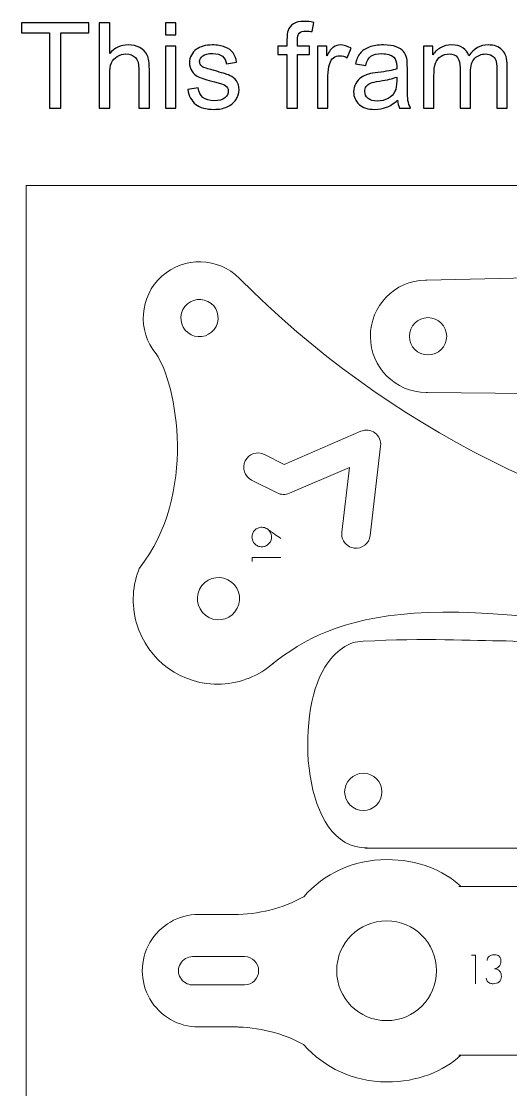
# Model space of a CAD drawing. Header units: centimetres. Extents: x -24 to 24.1, y -20.7 to 0.5.
# Drawn here: x -24 to -20.52, y -7.14 to 0.45 of the extents above; entities that cross this region are included whole.
import ezdxf

# ---------------------------------------------------------------- set-up
doc = ezdxf.new("R2010")
doc.units = ezdxf.units.CM
doc.header["$MEASUREMENT"] = 0
doc.layers.add('Layer 1', color=7, linetype='Continuous')

msp = doc.modelspace()

# ---------------------------------------------------------------- linework, layer by layer
at = {"layer": 'Layer 1', "color": 250, "lineweight": 9}
msp.add_lwpolyline([(-23.96322, -20.71493), (6.03678, -20.71493), (6.03678, -0.71493), (-23.96322, -0.71493), (-23.96322, -20.71493)], close=True, dxfattribs=at)
at = {"layer": 'Layer 1', "color": 250}
for points, knots in [([(-23.79768, -0.16444), (-23.79768, -0.16444), (-23.79768, 0.37066), (-23.79768, 0.37066), (-23.79768, 0.37066), (-23.79768, 0.37066), (-23.9975, 0.37066), (-23.9975, 0.37066), (-23.9975, 0.37066), (-23.9975, 0.37066), (-23.9975, 0.44178), (-23.9975, 0.44178), (-23.9975, 0.44178), (-23.9975, 0.44178), (-23.51743, 0.44178), (-23.51743, 0.44178), (-23.51743, 0.44178), (-23.51743, 0.44178), (-23.51743, 0.37066), (-23.51743, 0.37066), (-23.51743, 0.37066), (-23.51743, 0.37066), (-23.71725, 0.37066), (-23.71725, 0.37066), (-23.71725, 0.37066), (-23.71725, 0.37066), (-23.71725, -0.16444), (-23.71725, -0.16444), (-23.71725, -0.16444), (-23.71725, -0.16444), (-23.79768, -0.16444), (-23.79768, -0.16444)], [0, 0, 0, 0, 0.11111111, 0.11111111, 0.11111111, 0.11111111, 0.22222222, 0.22222222, 0.22222222, 0.22222222, 0.33333333, 0.33333333, 0.33333333, 0.33333333, 0.44444444, 0.44444444, 0.44444444, 0.44444444, 0.55555556, 0.55555556, 0.55555556, 0.55555556, 0.66666667, 0.66666667, 0.66666667, 0.66666667, 0.77777778, 0.77777778, 0.77777778, 0.77777778, 1, 1, 1, 1]), ([(-23.44392, -0.16444), (-23.44392, -0.16444), (-23.44392, 0.44178), (-23.44392, 0.44178), (-23.44392, 0.44178), (-23.44392, 0.44178), (-23.36941, 0.44178), (-23.36941, 0.44178), (-23.36941, 0.44178), (-23.36941, 0.44178), (-23.36941, 0.22362), (-23.36941, 0.22362), (-23.36941, 0.22362), (-23.33484, 0.26412), (-23.29124, 0.2843), (-23.23846, 0.2843), (-23.23846, 0.2843), (-23.20615, 0.2843), (-23.17807, 0.27795), (-23.15408, 0.2651), (-23.15408, 0.2651), (-23.13023, 0.25226), (-23.11315, 0.23462), (-23.10285, 0.21205), (-23.10285, 0.21205), (-23.09255, 0.18947), (-23.08747, 0.15659), (-23.08747, 0.11369), (-23.08747, 0.11369), (-23.08747, 0.11369), (-23.08747, -0.16444), (-23.08747, -0.16444), (-23.08747, -0.16444), (-23.08747, -0.16444), (-23.16198, -0.16444), (-23.16198, -0.16444), (-23.16198, -0.16444), (-23.16198, -0.16444), (-23.16198, 0.11341), (-23.16198, 0.11341), (-23.16198, 0.11341), (-23.16198, 0.15052), (-23.17002, 0.17761), (-23.18597, 0.19455), (-23.18597, 0.19455), (-23.20205, 0.21148), (-23.22463, 0.21995), (-23.25398, 0.21995), (-23.25398, 0.21995), (-23.27586, 0.21995), (-23.29646, 0.2143), (-23.31579, 0.20287), (-23.31579, 0.20287), (-23.33512, 0.19144), (-23.34881, 0.17592), (-23.35714, 0.15631), (-23.35714, 0.15631), (-23.36532, 0.13683), (-23.36941, 0.10988), (-23.36941, 0.07545), (-23.36941, 0.07545), (-23.36941, 0.07545), (-23.36941, -0.16444), (-23.36941, -0.16444), (-23.36941, -0.16444), (-23.36941, -0.16444), (-23.44392, -0.16444), (-23.44392, -0.16444)], [0, 0, 0, 0, 0.05555556, 0.05555556, 0.05555556, 0.05555556, 0.11111111, 0.11111111, 0.11111111, 0.11111111, 0.16666667, 0.16666667, 0.16666667, 0.16666667, 0.22222222, 0.22222222, 0.22222222, 0.22222222, 0.27777778, 0.27777778, 0.27777778, 0.27777778, 0.33333333, 0.33333333, 0.33333333, 0.33333333, 0.38888889, 0.38888889, 0.38888889, 0.38888889, 0.44444444, 0.44444444, 0.44444444, 0.44444444, 0.5, 0.5, 0.5, 0.5, 0.55555556, 0.55555556, 0.55555556, 0.55555556, 0.61111111, 0.61111111, 0.61111111, 0.61111111, 0.66666667, 0.66666667, 0.66666667, 0.66666667, 0.72222222, 0.72222222, 0.72222222, 0.72222222, 0.77777778, 0.77777778, 0.77777778, 0.77777778, 0.83333333, 0.83333333, 0.83333333, 0.83333333, 0.88888889, 0.88888889, 0.88888889, 0.88888889, 1, 1, 1, 1]), ([(-22.97303, 0.35711), (-22.97303, 0.35711), (-22.97303, 0.44178), (-22.97303, 0.44178), (-22.97303, 0.44178), (-22.97303, 0.44178), (-22.89852, 0.44178), (-22.89852, 0.44178), (-22.89852, 0.44178), (-22.89852, 0.44178), (-22.89852, 0.35711), (-22.89852, 0.35711), (-22.89852, 0.35711), (-22.89852, 0.35711), (-22.97303, 0.35711), (-22.97303, 0.35711)], [0, 0, 0, 0, 0.2, 0.2, 0.2, 0.2, 0.4, 0.4, 0.4, 0.4, 0.6, 0.6, 0.6, 0.6, 1, 1, 1, 1]), ([(-22.10858, -0.16444), (-22.10858, -0.16444), (-22.10858, 0.21741), (-22.10858, 0.21741), (-22.10858, 0.21741), (-22.10858, 0.21741), (-22.17462, 0.21741), (-22.17462, 0.21741), (-22.17462, 0.21741), (-22.17462, 0.21741), (-22.17462, 0.27498), (-22.17462, 0.27498), (-22.17462, 0.27498), (-22.17462, 0.27498), (-22.10858, 0.27498), (-22.10858, 0.27498), (-22.10858, 0.27498), (-22.10858, 0.27498), (-22.10858, 0.32155), (-22.10858, 0.32155), (-22.10858, 0.32155), (-22.10858, 0.35104), (-22.10604, 0.37291), (-22.10082, 0.38717), (-22.10082, 0.38717), (-22.09362, 0.40636), (-22.0812, 0.42202), (-22.06314, 0.43401), (-22.06314, 0.43401), (-22.04522, 0.44601), (-22.01996, 0.45194), (-21.98751, 0.45194), (-21.98751, 0.45194), (-21.96648, 0.45194), (-21.94334, 0.4494), (-21.91794, 0.44446), (-21.91794, 0.44446), (-21.91794, 0.44446), (-21.92909, 0.37926), (-21.92909, 0.37926), (-21.92909, 0.37926), (-21.94461, 0.38194), (-21.95914, 0.38336), (-21.97297, 0.38336), (-21.97297, 0.38336), (-21.99555, 0.38336), (-22.01149, 0.37856), (-22.02095, 0.36896), (-22.02095, 0.36896), (-22.03026, 0.35937), (-22.03492, 0.34145), (-22.03492, 0.3152), (-22.03492, 0.3152), (-22.03492, 0.3152), (-22.03492, 0.27498), (-22.03492, 0.27498), (-22.03492, 0.27498), (-22.03492, 0.27498), (-21.94941, 0.27498), (-21.94941, 0.27498), (-21.94941, 0.27498), (-21.94941, 0.27498), (-21.94941, 0.21741), (-21.94941, 0.21741), (-21.94941, 0.21741), (-21.94941, 0.21741), (-22.03407, 0.21741), (-22.03407, 0.21741), (-22.03407, 0.21741), (-22.03407, 0.21741), (-22.03407, -0.16444), (-22.03407, -0.16444), (-22.03407, -0.16444), (-22.03407, -0.16444), (-22.10858, -0.16444), (-22.10858, -0.16444)], [0, 0, 0, 0, 0.05, 0.05, 0.05, 0.05, 0.1, 0.1, 0.1, 0.1, 0.15, 0.15, 0.15, 0.15, 0.2, 0.2, 0.2, 0.2, 0.25, 0.25, 0.25, 0.25, 0.3, 0.3, 0.3, 0.3, 0.35, 0.35, 0.35, 0.35, 0.4, 0.4, 0.4, 0.4, 0.45, 0.45, 0.45, 0.45, 0.5, 0.5, 0.5, 0.5, 0.55, 0.55, 0.55, 0.55, 0.6, 0.6, 0.6, 0.6, 0.65, 0.65, 0.65, 0.65, 0.7, 0.7, 0.7, 0.7, 0.75, 0.75, 0.75, 0.75, 0.8, 0.8, 0.8, 0.8, 0.85, 0.85, 0.85, 0.85, 0.9, 0.9, 0.9, 0.9, 1, 1, 1, 1]), ([(-22.97303, -0.16444), (-22.97303, -0.16444), (-22.97303, 0.27498), (-22.97303, 0.27498), (-22.97303, 0.27498), (-22.97303, 0.27498), (-22.89852, 0.27498), (-22.89852, 0.27498), (-22.89852, 0.27498), (-22.89852, 0.27498), (-22.89852, -0.16444), (-22.89852, -0.16444), (-22.89852, -0.16444), (-22.89852, -0.16444), (-22.97303, -0.16444), (-22.97303, -0.16444)], [0, 0, 0, 0, 0.2, 0.2, 0.2, 0.2, 0.4, 0.4, 0.4, 0.4, 0.6, 0.6, 0.6, 0.6, 1, 1, 1, 1]), ([(-22.81456, -0.03321), (-22.81456, -0.03321), (-22.7409, -0.02135), (-22.7409, -0.02135), (-22.7409, -0.02135), (-22.73681, -0.05085), (-22.72524, -0.07342), (-22.70633, -0.08923), (-22.70633, -0.08923), (-22.68742, -0.10489), (-22.66089, -0.11279), (-22.62703, -0.11279), (-22.62703, -0.11279), (-22.59274, -0.11279), (-22.56734, -0.10588), (-22.55068, -0.09191), (-22.55068, -0.09191), (-22.53417, -0.07808), (-22.52585, -0.06171), (-22.52585, -0.04294), (-22.52585, -0.04294), (-22.52585, -0.02615), (-22.53333, -0.01289), (-22.54814, -0.00329), (-22.54814, -0.00329), (-22.55859, 0.00334), (-22.58399, 0.01167), (-22.62434, 0.02197), (-22.62434, 0.02197), (-22.67881, 0.03566), (-22.71649, 0.04751), (-22.73766, 0.05753), (-22.73766, 0.05753), (-22.75868, 0.06769), (-22.77463, 0.08152), (-22.78549, 0.0993), (-22.78549, 0.0993), (-22.79636, 0.11694), (-22.80186, 0.13655), (-22.80186, 0.158), (-22.80186, 0.158), (-22.80186, 0.17761), (-22.79735, 0.19568), (-22.78846, 0.21233), (-22.78846, 0.21233), (-22.77943, 0.22898), (-22.76729, 0.24281), (-22.75191, 0.25381), (-22.75191, 0.25381), (-22.74034, 0.26228), (-22.72453, 0.26948), (-22.70464, 0.27541), (-22.70464, 0.27541), (-22.6846, 0.28133), (-22.66329, 0.2843), (-22.64043, 0.2843), (-22.64043, 0.2843), (-22.606, 0.2843), (-22.5758, 0.27936), (-22.54984, 0.26934), (-22.54984, 0.26934), (-22.52373, 0.25946), (-22.50454, 0.24591), (-22.49212, 0.22898), (-22.49212, 0.22898), (-22.47985, 0.2119), (-22.47124, 0.18919), (-22.46658, 0.16068), (-22.46658, 0.16068), (-22.46658, 0.16068), (-22.5394, 0.15052), (-22.5394, 0.15052), (-22.5394, 0.15052), (-22.54264, 0.17338), (-22.55224, 0.1913), (-22.56804, 0.20414), (-22.56804, 0.20414), (-22.58385, 0.21698), (-22.60614, 0.22333), (-22.63507, 0.22333), (-22.63507, 0.22333), (-22.66908, 0.22333), (-22.69349, 0.21769), (-22.70802, 0.2064), (-22.70802, 0.2064), (-22.72256, 0.19511), (-22.7299, 0.18185), (-22.7299, 0.16675), (-22.7299, 0.16675), (-22.7299, 0.15715), (-22.72693, 0.1484), (-22.72087, 0.14064), (-22.72087, 0.14064), (-22.7148, 0.13274), (-22.70534, 0.12611), (-22.69236, 0.12089), (-22.69236, 0.12089), (-22.68488, 0.11807), (-22.66315, 0.11172), (-22.62674, 0.10184), (-22.62674, 0.10184), (-22.57425, 0.08787), (-22.53756, 0.0763), (-22.51668, 0.06741), (-22.51668, 0.06741), (-22.49579, 0.05852), (-22.47942, 0.04539), (-22.46757, 0.02846), (-22.46757, 0.02846), (-22.45558, 0.01139), (-22.44965, -0.00978), (-22.44965, -0.03518), (-22.44965, -0.03518), (-22.44965, -0.05988), (-22.45685, -0.08316), (-22.47138, -0.10503), (-22.47138, -0.10503), (-22.48591, -0.1269), (-22.5068, -0.14384), (-22.53403, -0.15583), (-22.53403, -0.15583), (-22.56141, -0.16783), (-22.59231, -0.17375), (-22.62674, -0.17375), (-22.62674, -0.17375), (-22.68375, -0.17375), (-22.72736, -0.1619), (-22.75727, -0.13833), (-22.75727, -0.13833), (-22.78719, -0.11463), (-22.80624, -0.07963), (-22.81456, -0.03321)], [0, 0, 0, 0, 0.02941176, 0.02941176, 0.02941176, 0.02941176, 0.05882353, 0.05882353, 0.05882353, 0.05882353, 0.08823529, 0.08823529, 0.08823529, 0.08823529, 0.11764706, 0.11764706, 0.11764706, 0.11764706, 0.14705882, 0.14705882, 0.14705882, 0.14705882, 0.17647059, 0.17647059, 0.17647059, 0.17647059, 0.20588235, 0.20588235, 0.20588235, 0.20588235, 0.23529412, 0.23529412, 0.23529412, 0.23529412, 0.26470588, 0.26470588, 0.26470588, 0.26470588, 0.29411765, 0.29411765, 0.29411765, 0.29411765, 0.32352941, 0.32352941, 0.32352941, 0.32352941, 0.35294118, 0.35294118, 0.35294118, 0.35294118, 0.38235294, 0.38235294, 0.38235294, 0.38235294, 0.41176471, 0.41176471, 0.41176471, 0.41176471, 0.44117647, 0.44117647, 0.44117647, 0.44117647, 0.47058824, 0.47058824, 0.47058824, 0.47058824, 0.5, 0.5, 0.5, 0.5, 0.52941176, 0.52941176, 0.52941176, 0.52941176, 0.55882353, 0.55882353, 0.55882353, 0.55882353, 0.58823529, 0.58823529, 0.58823529, 0.58823529, 0.61764706, 0.61764706, 0.61764706, 0.61764706, 0.64705882, 0.64705882, 0.64705882, 0.64705882, 0.67647059, 0.67647059, 0.67647059, 0.67647059, 0.70588235, 0.70588235, 0.70588235, 0.70588235, 0.73529412, 0.73529412, 0.73529412, 0.73529412, 0.76470588, 0.76470588, 0.76470588, 0.76470588, 0.79411765, 0.79411765, 0.79411765, 0.79411765, 0.82352941, 0.82352941, 0.82352941, 0.82352941, 0.85294118, 0.85294118, 0.85294118, 0.85294118, 0.88235294, 0.88235294, 0.88235294, 0.88235294, 0.91176471, 0.91176471, 0.91176471, 0.91176471, 0.94117647, 0.94117647, 0.94117647, 0.94117647, 1, 1, 1, 1]), ([(-21.89198, -0.16444), (-21.89198, -0.16444), (-21.89198, 0.27498), (-21.89198, 0.27498), (-21.89198, 0.27498), (-21.89198, 0.27498), (-21.82509, 0.27498), (-21.82509, 0.27498), (-21.82509, 0.27498), (-21.82509, 0.27498), (-21.82509, 0.20767), (-21.82509, 0.20767), (-21.82509, 0.20767), (-21.80802, 0.23886), (-21.79221, 0.25946), (-21.77768, 0.26934), (-21.77768, 0.26934), (-21.76314, 0.27936), (-21.7472, 0.2843), (-21.72984, 0.2843), (-21.72984, 0.2843), (-21.70472, 0.2843), (-21.67918, 0.27639), (-21.65322, 0.26073), (-21.65322, 0.26073), (-21.65322, 0.26073), (-21.67974, 0.19201), (-21.67974, 0.19201), (-21.67974, 0.19201), (-21.69781, 0.20217), (-21.71587, 0.20725), (-21.73393, 0.20725), (-21.73393, 0.20725), (-21.75016, 0.20725), (-21.76469, 0.20231), (-21.77753, 0.19257), (-21.77753, 0.19257), (-21.79038, 0.18284), (-21.79955, 0.16929), (-21.80505, 0.15193), (-21.80505, 0.15193), (-21.81338, 0.12554), (-21.81747, 0.09662), (-21.81747, 0.06515), (-21.81747, 0.06515), (-21.81747, 0.06515), (-21.81747, -0.16444), (-21.81747, -0.16444), (-21.81747, -0.16444), (-21.81747, -0.16444), (-21.89198, -0.16444), (-21.89198, -0.16444)], [0, 0, 0, 0, 0.07142857, 0.07142857, 0.07142857, 0.07142857, 0.14285714, 0.14285714, 0.14285714, 0.14285714, 0.21428571, 0.21428571, 0.21428571, 0.21428571, 0.28571429, 0.28571429, 0.28571429, 0.28571429, 0.35714286, 0.35714286, 0.35714286, 0.35714286, 0.42857143, 0.42857143, 0.42857143, 0.42857143, 0.5, 0.5, 0.5, 0.5, 0.57142857, 0.57142857, 0.57142857, 0.57142857, 0.64285714, 0.64285714, 0.64285714, 0.64285714, 0.71428571, 0.71428571, 0.71428571, 0.71428571, 0.78571429, 0.78571429, 0.78571429, 0.78571429, 0.85714286, 0.85714286, 0.85714286, 0.85714286, 1, 1, 1, 1]), ([(-21.32217, -0.10941), (-21.34983, -0.13297), (-21.3765, -0.14948), (-21.40204, -0.15922), (-21.40204, -0.15922), (-21.42758, -0.16896), (-21.45495, -0.17375), (-21.48431, -0.17375), (-21.48431, -0.17375), (-21.53257, -0.17375), (-21.56968, -0.16204), (-21.59564, -0.13848), (-21.59564, -0.13848), (-21.62161, -0.11505), (-21.63459, -0.08499), (-21.63459, -0.04845), (-21.63459, -0.04845), (-21.63459, -0.027), (-21.62965, -0.00738), (-21.61991, 0.0104), (-21.61991, 0.0104), (-21.61004, 0.02818), (-21.5972, 0.04229), (-21.58139, 0.05301), (-21.58139, 0.05301), (-21.56545, 0.06374), (-21.54767, 0.07192), (-21.52777, 0.07743), (-21.52777, 0.07743), (-21.51309, 0.08124), (-21.49094, 0.0849), (-21.46145, 0.08857), (-21.46145, 0.08857), (-21.40133, 0.09563), (-21.35688, 0.10424), (-21.32852, 0.11411), (-21.32852, 0.11411), (-21.32824, 0.12427), (-21.3281, 0.13077), (-21.3281, 0.13345), (-21.3281, 0.13345), (-21.3281, 0.16364), (-21.33515, 0.18495), (-21.34926, 0.19737), (-21.34926, 0.19737), (-21.36831, 0.21416), (-21.39668, 0.22249), (-21.43421, 0.22249), (-21.43421, 0.22249), (-21.46935, 0.22249), (-21.49531, 0.21628), (-21.51196, 0.204), (-21.51196, 0.204), (-21.52876, 0.19173), (-21.54103, 0.16999), (-21.54908, 0.13867), (-21.54908, 0.13867), (-21.54908, 0.13867), (-21.62189, 0.14883), (-21.62189, 0.14883), (-21.62189, 0.14883), (-21.61526, 0.18001), (-21.60439, 0.20527), (-21.58915, 0.22446), (-21.58915, 0.22446), (-21.57391, 0.24365), (-21.5519, 0.25833), (-21.52311, 0.26877), (-21.52311, 0.26877), (-21.49447, 0.27907), (-21.46102, 0.2843), (-21.4232, 0.2843), (-21.4232, 0.2843), (-21.38567, 0.2843), (-21.35505, 0.27992), (-21.33148, 0.27103), (-21.33148, 0.27103), (-21.30806, 0.26214), (-21.2907, 0.25113), (-21.27969, 0.23773), (-21.27969, 0.23773), (-21.26869, 0.22432), (-21.26093, 0.20739), (-21.25641, 0.18693), (-21.25641, 0.18693), (-21.25401, 0.17423), (-21.25274, 0.15137), (-21.25274, 0.11849), (-21.25274, 0.11849), (-21.25274, 0.11849), (-21.25274, 0.01971), (-21.25274, 0.01971), (-21.25274, 0.01971), (-21.25274, -0.04929), (-21.25119, -0.0929), (-21.24809, -0.11138), (-21.24809, -0.11138), (-21.24512, -0.12987), (-21.23891, -0.14751), (-21.22988, -0.16444), (-21.22988, -0.16444), (-21.22988, -0.16444), (-21.30778, -0.16444), (-21.30778, -0.16444), (-21.30778, -0.16444), (-21.31525, -0.14878), (-21.32005, -0.13043), (-21.32217, -0.10941)], [0, 0, 0, 0, 0.03571429, 0.03571429, 0.03571429, 0.03571429, 0.07142857, 0.07142857, 0.07142857, 0.07142857, 0.10714286, 0.10714286, 0.10714286, 0.10714286, 0.14285714, 0.14285714, 0.14285714, 0.14285714, 0.17857143, 0.17857143, 0.17857143, 0.17857143, 0.21428571, 0.21428571, 0.21428571, 0.21428571, 0.25, 0.25, 0.25, 0.25, 0.28571429, 0.28571429, 0.28571429, 0.28571429, 0.32142857, 0.32142857, 0.32142857, 0.32142857, 0.35714286, 0.35714286, 0.35714286, 0.35714286, 0.39285714, 0.39285714, 0.39285714, 0.39285714, 0.42857143, 0.42857143, 0.42857143, 0.42857143, 0.46428571, 0.46428571, 0.46428571, 0.46428571, 0.5, 0.5, 0.5, 0.5, 0.53571429, 0.53571429, 0.53571429, 0.53571429, 0.57142857, 0.57142857, 0.57142857, 0.57142857, 0.60714286, 0.60714286, 0.60714286, 0.60714286, 0.64285714, 0.64285714, 0.64285714, 0.64285714, 0.67857143, 0.67857143, 0.67857143, 0.67857143, 0.71428571, 0.71428571, 0.71428571, 0.71428571, 0.75, 0.75, 0.75, 0.75, 0.78571429, 0.78571429, 0.78571429, 0.78571429, 0.82142857, 0.82142857, 0.82142857, 0.82142857, 0.85714286, 0.85714286, 0.85714286, 0.85714286, 0.89285714, 0.89285714, 0.89285714, 0.89285714, 0.92857143, 0.92857143, 0.92857143, 0.92857143, 1, 1, 1, 1]), ([(-21.1383, -0.16444), (-21.1383, -0.16444), (-21.1383, 0.27498), (-21.1383, 0.27498), (-21.1383, 0.27498), (-21.1383, 0.27498), (-21.07141, 0.27498), (-21.07141, 0.27498), (-21.07141, 0.27498), (-21.07141, 0.27498), (-21.07141, 0.21289), (-21.07141, 0.21289), (-21.07141, 0.21289), (-21.05773, 0.23434), (-21.03938, 0.2517), (-21.01652, 0.26468), (-21.01652, 0.26468), (-20.99366, 0.2778), (-20.9677, 0.2843), (-20.93849, 0.2843), (-20.93849, 0.2843), (-20.90603, 0.2843), (-20.87936, 0.27752), (-20.85862, 0.26412), (-20.85862, 0.26412), (-20.83787, 0.25057), (-20.8232, 0.2318), (-20.81473, 0.20753), (-20.81473, 0.20753), (-20.77974, 0.25875), (-20.73444, 0.2843), (-20.67856, 0.2843), (-20.67856, 0.2843), (-20.63481, 0.2843), (-20.60109, 0.2723), (-20.57766, 0.24817), (-20.57766, 0.24817), (-20.5541, 0.22404), (-20.54224, 0.18693), (-20.54224, 0.13683), (-20.54224, 0.13683), (-20.54224, 0.13683), (-20.54224, -0.16444), (-20.54224, -0.16444), (-20.54224, -0.16444), (-20.54224, -0.16444), (-20.61675, -0.16444), (-20.61675, -0.16444), (-20.61675, -0.16444), (-20.61675, -0.16444), (-20.61675, 0.11214), (-20.61675, 0.11214), (-20.61675, 0.11214), (-20.61675, 0.14177), (-20.61929, 0.16322), (-20.62409, 0.17634), (-20.62409, 0.17634), (-20.62889, 0.18947), (-20.63764, 0.19991), (-20.65048, 0.20795), (-20.65048, 0.20795), (-20.66318, 0.216), (-20.67813, 0.21995), (-20.69521, 0.21995), (-20.69521, 0.21995), (-20.72625, 0.21995), (-20.75194, 0.20965), (-20.7724, 0.18919), (-20.7724, 0.18919), (-20.79286, 0.16858), (-20.80302, 0.1357), (-20.80302, 0.09055), (-20.80302, 0.09055), (-20.80302, 0.09055), (-20.80302, -0.16444), (-20.80302, -0.16444), (-20.80302, -0.16444), (-20.80302, -0.16444), (-20.87753, -0.16444), (-20.87753, -0.16444), (-20.87753, -0.16444), (-20.87753, -0.16444), (-20.87753, 0.12075), (-20.87753, 0.12075), (-20.87753, 0.12075), (-20.87753, 0.15377), (-20.88359, 0.1786), (-20.89573, 0.19511), (-20.89573, 0.19511), (-20.90786, 0.21162), (-20.92776, 0.21995), (-20.95528, 0.21995), (-20.95528, 0.21995), (-20.97616, 0.21995), (-20.99549, 0.21444), (-21.01327, 0.20344), (-21.01327, 0.20344), (-21.03105, 0.19243), (-21.0439, 0.17634), (-21.05194, 0.15504), (-21.05194, 0.15504), (-21.05984, 0.13387), (-21.06379, 0.10325), (-21.06379, 0.06331), (-21.06379, 0.06331), (-21.06379, 0.06331), (-21.06379, -0.16444), (-21.06379, -0.16444), (-21.06379, -0.16444), (-21.06379, -0.16444), (-21.1383, -0.16444), (-21.1383, -0.16444)], [0, 0, 0, 0, 0.03448276, 0.03448276, 0.03448276, 0.03448276, 0.06896552, 0.06896552, 0.06896552, 0.06896552, 0.10344828, 0.10344828, 0.10344828, 0.10344828, 0.13793103, 0.13793103, 0.13793103, 0.13793103, 0.17241379, 0.17241379, 0.17241379, 0.17241379, 0.20689655, 0.20689655, 0.20689655, 0.20689655, 0.24137931, 0.24137931, 0.24137931, 0.24137931, 0.27586207, 0.27586207, 0.27586207, 0.27586207, 0.31034483, 0.31034483, 0.31034483, 0.31034483, 0.34482759, 0.34482759, 0.34482759, 0.34482759, 0.37931034, 0.37931034, 0.37931034, 0.37931034, 0.4137931, 0.4137931, 0.4137931, 0.4137931, 0.44827586, 0.44827586, 0.44827586, 0.44827586, 0.48275862, 0.48275862, 0.48275862, 0.48275862, 0.51724138, 0.51724138, 0.51724138, 0.51724138, 0.55172414, 0.55172414, 0.55172414, 0.55172414, 0.5862069, 0.5862069, 0.5862069, 0.5862069, 0.62068966, 0.62068966, 0.62068966, 0.62068966, 0.65517241, 0.65517241, 0.65517241, 0.65517241, 0.68965517, 0.68965517, 0.68965517, 0.68965517, 0.72413793, 0.72413793, 0.72413793, 0.72413793, 0.75862069, 0.75862069, 0.75862069, 0.75862069, 0.79310345, 0.79310345, 0.79310345, 0.79310345, 0.82758621, 0.82758621, 0.82758621, 0.82758621, 0.86206897, 0.86206897, 0.86206897, 0.86206897, 0.89655172, 0.89655172, 0.89655172, 0.89655172, 0.93103448, 0.93103448, 0.93103448, 0.93103448, 1, 1, 1, 1]), ([(-21.3281, 0.05569), (-21.35519, 0.04469), (-21.39583, 0.03537), (-21.45002, 0.02775), (-21.45002, 0.02775), (-21.48078, 0.02338), (-21.50251, 0.01844), (-21.51521, 0.01294), (-21.51521, 0.01294), (-21.52791, 0.00743), (-21.53765, -0.00061), (-21.54456, -0.01105), (-21.54456, -0.01105), (-21.55148, -0.02163), (-21.555, -0.03335), (-21.555, -0.04633), (-21.555, -0.04633), (-21.555, -0.06594), (-21.54752, -0.08245), (-21.53243, -0.09558), (-21.53243, -0.09558), (-21.51733, -0.1087), (-21.49531, -0.11533), (-21.46638, -0.11533), (-21.46638, -0.11533), (-21.43774, -0.11533), (-21.4122, -0.10912), (-21.38976, -0.09657), (-21.38976, -0.09657), (-21.36747, -0.08415), (-21.35096, -0.06707), (-21.34051, -0.04548), (-21.34051, -0.04548), (-21.33247, -0.02869), (-21.32852, -0.004), (-21.32852, 0.0286), (-21.32852, 0.0286), (-21.32852, 0.0286), (-21.3281, 0.05569), (-21.3281, 0.05569)], [0, 0, 0, 0, 0.09090909, 0.09090909, 0.09090909, 0.09090909, 0.18181818, 0.18181818, 0.18181818, 0.18181818, 0.27272727, 0.27272727, 0.27272727, 0.27272727, 0.36363636, 0.36363636, 0.36363636, 0.36363636, 0.45454545, 0.45454545, 0.45454545, 0.45454545, 0.54545455, 0.54545455, 0.54545455, 0.54545455, 0.63636364, 0.63636364, 0.63636364, 0.63636364, 0.72727273, 0.72727273, 0.72727273, 0.72727273, 0.81818182, 0.81818182, 0.81818182, 0.81818182, 1, 1, 1, 1])]:
    msp.add_open_spline(points, degree=3, knots=knots, dxfattribs=at)
at = {"layer": 'Layer 1', "color": 250, "lineweight": 9}
for points, knots in [([(-21.1244, -1.38739), (-21.1244, -1.38739), (-21.1144, -1.38739), (-21.1144, -1.38739), (-21.1144, -1.38739), (-21.1144, -1.38739), (-18.23337, -1.32207), (-18.23337, -1.32207), (-18.23337, -1.32207), (-18.111, -1.3193), (-17.99089, -1.28848), (-17.88231, -1.23198), (-17.88231, -1.23198), (-17.71188, -1.14334), (-17.50931, -1.14165), (-17.33743, -1.22746), (-17.33743, -1.22746), (-17.22646, -1.28285), (-17.10414, -1.31169), (-16.98012, -1.31169), (-16.98012, -1.31169), (-16.98012, -1.31169), (-9.60558, -1.31169), (-9.60558, -1.31169), (-9.60558, -1.31169), (-9.3857, -1.31169), (-9.20704, -1.48916), (-9.20559, -1.70904), (-9.20559, -1.70904), (-9.20415, -1.92894), (-9.38045, -2.10876), (-9.60032, -2.11165), (-9.60032, -2.11165), (-9.60032, -2.11165), (-16.97422, -2.20862), (-16.97422, -2.20862), (-16.97422, -2.20862), (-17.09823, -2.21025), (-17.22017, -2.2407), (-17.33039, -2.29754), (-17.33039, -2.29754), (-17.33039, -2.29754), (-17.32464, -2.30388), (-17.32464, -2.30388), (-17.32464, -2.30388), (-17.49624, -2.39026), (-17.69882, -2.38921), (-17.86953, -2.30111), (-17.86953, -2.30111), (-17.86953, -2.30111), (-17.87528, -2.30016), (-17.87528, -2.30016), (-17.87528, -2.30016), (-17.9846, -2.24511), (-18.1051, -2.21588), (-18.2275, -2.21471), (-18.2275, -2.21471), (-18.2275, -2.21471), (-21.10914, -2.18727), (-21.10914, -2.18727), (-21.10914, -2.18727), (-21.10914, -2.18727), (-21.11914, -2.18727), (-21.11914, -2.18727), (-21.11914, -2.18727), (-21.33754, -2.1852), (-21.51389, -2.00833), (-21.51533, -1.78993), (-21.51533, -1.78993), (-21.51676, -1.57153), (-21.34275, -1.39235), (-21.1244, -1.38739)], [0, 0, 0, 0, 0.05263158, 0.05263158, 0.05263158, 0.05263158, 0.10526316, 0.10526316, 0.10526316, 0.10526316, 0.15789474, 0.15789474, 0.15789474, 0.15789474, 0.21052632, 0.21052632, 0.21052632, 0.21052632, 0.26315789, 0.26315789, 0.26315789, 0.26315789, 0.31578947, 0.31578947, 0.31578947, 0.31578947, 0.36842105, 0.36842105, 0.36842105, 0.36842105, 0.42105263, 0.42105263, 0.42105263, 0.42105263, 0.47368421, 0.47368421, 0.47368421, 0.47368421, 0.52631579, 0.52631579, 0.52631579, 0.52631579, 0.57894737, 0.57894737, 0.57894737, 0.57894737, 0.63157895, 0.63157895, 0.63157895, 0.63157895, 0.68421053, 0.68421053, 0.68421053, 0.68421053, 0.73684211, 0.73684211, 0.73684211, 0.73684211, 0.78947368, 0.78947368, 0.78947368, 0.78947368, 0.84210526, 0.84210526, 0.84210526, 0.84210526, 0.89473684, 0.89473684, 0.89473684, 0.89473684, 1, 1, 1, 1]), ([(-18.55268, -3.33027), (-18.55268, -3.33027), (-18.54022, -3.33652), (-18.54022, -3.33652), (-18.54022, -3.33652), (-18.38848, -3.35828), (-18.26252, -3.46483), (-18.21591, -3.61085), (-18.21591, -3.61085), (-18.1693, -3.75687), (-18.21025, -3.91669), (-18.32132, -4.02232), (-18.32132, -4.02232), (-18.43238, -4.12797), (-18.59405, -4.16084), (-18.73755, -4.10696), (-18.73755, -4.10696), (-21.11561, -3.49761), (-21.7819, -3.77825), (-22.21043, -4.11539), (-22.21043, -4.11539), (-22.21043, -4.11539), (-22.20795, -4.11323), (-22.20795, -4.11323), (-22.20795, -4.11323), (-22.30761, -4.20007), (-22.43586, -4.25405), (-22.5754, -4.26026), (-22.5754, -4.26026), (-22.85216, -4.27259), (-23.10137, -4.09383), (-23.17841, -3.82773), (-23.17841, -3.82773), (-23.21741, -3.69304), (-23.20716, -3.5537), (-23.15636, -3.43111), (-23.15636, -3.43111), (-23.15636, -3.43111), (-23.15818, -3.43559), (-23.15818, -3.43559), (-23.15818, -3.43559), (-22.74359, -2.91196), (-22.89247, -2.125), (-23.0393, -1.91188), (-23.0393, -1.91188), (-23.17528, -1.74706), (-23.15769, -1.50444), (-22.99935, -1.36095), (-22.99935, -1.36095), (-22.84099, -1.21744), (-22.59782, -1.22376), (-22.44713, -1.37527), (-22.44713, -1.37527), (-21.39633, -2.43382), (-20.02933, -3.12005), (-18.55268, -3.33027)], [0, 0, 0, 0, 0.06666667, 0.06666667, 0.06666667, 0.06666667, 0.13333333, 0.13333333, 0.13333333, 0.13333333, 0.2, 0.2, 0.2, 0.2, 0.26666667, 0.26666667, 0.26666667, 0.26666667, 0.33333333, 0.33333333, 0.33333333, 0.33333333, 0.4, 0.4, 0.4, 0.4, 0.46666667, 0.46666667, 0.46666667, 0.46666667, 0.53333333, 0.53333333, 0.53333333, 0.53333333, 0.6, 0.6, 0.6, 0.6, 0.66666667, 0.66666667, 0.66666667, 0.66666667, 0.73333333, 0.73333333, 0.73333333, 0.73333333, 0.8, 0.8, 0.8, 0.8, 0.86666667, 0.86666667, 0.86666667, 0.86666667, 1, 1, 1, 1]), ([(-22.79017, -1.77574), (-22.85556, -1.74292), (-22.88195, -1.66331), (-22.84912, -1.59793), (-22.84912, -1.59793), (-22.81632, -1.53252), (-22.7367, -1.50614), (-22.67131, -1.53896), (-22.67131, -1.53896), (-22.60592, -1.57177), (-22.57952, -1.6514), (-22.61234, -1.71678), (-22.61234, -1.71678), (-22.64517, -1.78217), (-22.72479, -1.80856), (-22.79017, -1.77574)], [0, 0, 0, 0, 0.2, 0.2, 0.2, 0.2, 0.4, 0.4, 0.4, 0.4, 0.6, 0.6, 0.6, 0.6, 1, 1, 1, 1]), ([(-20.97285, -1.7873), (-20.97285, -1.86047), (-21.03216, -1.91979), (-21.10534, -1.91979), (-21.10534, -1.91979), (-21.17851, -1.91979), (-21.23783, -1.86047), (-21.23783, -1.7873), (-21.23783, -1.7873), (-21.23783, -1.71412), (-21.17851, -1.65479), (-21.10534, -1.65479), (-21.10534, -1.65479), (-21.03216, -1.65479), (-20.97285, -1.71412), (-20.97285, -1.7873)], [0, 0, 0, 0, 0.2, 0.2, 0.2, 0.2, 0.4, 0.4, 0.4, 0.4, 0.6, 0.6, 0.6, 0.6, 1, 1, 1, 1]), ([(-21.66375, -3.28361), (-21.65341, -3.2888), (-21.64203, -3.2923), (-21.62988, -3.29372), (-21.62988, -3.29372), (-21.57407, -3.30024), (-21.52353, -3.26029), (-21.51701, -3.20448), (-21.51701, -3.20448), (-21.51701, -3.20448), (-21.44266, -2.56823), (-21.44266, -2.56823), (-21.44266, -2.56823), (-21.43844, -2.53213), (-21.4538, -2.49652), (-21.48296, -2.47481), (-21.48296, -2.47481), (-21.51211, -2.45312), (-21.55063, -2.44861), (-21.58401, -2.463), (-21.58401, -2.463), (-21.58401, -2.463), (-22.12862, -2.69794), (-22.12862, -2.69794), (-22.12862, -2.69794), (-22.12862, -2.69794), (-22.26919, -2.62732), (-22.26919, -2.62732), (-22.26919, -2.62732), (-22.3194, -2.6021), (-22.38056, -2.62235), (-22.40578, -2.67257), (-22.40578, -2.67257), (-22.431, -2.72277), (-22.41075, -2.78393), (-22.36053, -2.80915), (-22.36053, -2.80915), (-22.36053, -2.80915), (-22.17756, -2.90107), (-22.17756, -2.90107), (-22.17756, -2.90107), (-22.15068, -2.91457), (-22.11921, -2.91549), (-22.09159, -2.90358), (-22.09159, -2.90358), (-22.09159, -2.90358), (-21.66522, -2.71965), (-21.66522, -2.71965), (-21.66522, -2.71965), (-21.66522, -2.71965), (-21.71912, -3.18086), (-21.71912, -3.18086), (-21.71912, -3.18086), (-21.72423, -3.22452), (-21.70087, -3.26496), (-21.66375, -3.28361)], [0, 0, 0, 0, 0.06666667, 0.06666667, 0.06666667, 0.06666667, 0.13333333, 0.13333333, 0.13333333, 0.13333333, 0.2, 0.2, 0.2, 0.2, 0.26666667, 0.26666667, 0.26666667, 0.26666667, 0.33333333, 0.33333333, 0.33333333, 0.33333333, 0.4, 0.4, 0.4, 0.4, 0.46666667, 0.46666667, 0.46666667, 0.46666667, 0.53333333, 0.53333333, 0.53333333, 0.53333333, 0.6, 0.6, 0.6, 0.6, 0.66666667, 0.66666667, 0.66666667, 0.66666667, 0.73333333, 0.73333333, 0.73333333, 0.73333333, 0.8, 0.8, 0.8, 0.8, 0.86666667, 0.86666667, 0.86666667, 0.86666667, 1, 1, 1, 1]), ([(-22.15297, -3.22533), (-22.16972, -3.21347), (-22.18495, -3.20256), (-22.19869, -3.19259), (-22.19869, -3.19259), (-22.20452, -3.18845), (-22.21035, -3.18426), (-22.21619, -3.18003), (-22.21619, -3.18003), (-22.22202, -3.1758), (-22.22738, -3.17199), (-22.23227, -3.1686), (-22.23227, -3.1686), (-22.23717, -3.16521), (-22.2414, -3.1623), (-22.24497, -3.15985), (-22.24497, -3.15985), (-22.24855, -3.15741), (-22.25099, -3.15571), (-22.25231, -3.15477), (-22.25231, -3.15477), (-22.26285, -3.14838), (-22.27479, -3.14518), (-22.28815, -3.14518), (-22.28815, -3.14518), (-22.29775, -3.14518), (-22.30673, -3.14701), (-22.31511, -3.15068), (-22.31511, -3.15068), (-22.32348, -3.15435), (-22.33082, -3.15933), (-22.33712, -3.16564), (-22.33712, -3.16564), (-22.34342, -3.17194), (-22.34841, -3.17928), (-22.35208, -3.18765), (-22.35208, -3.18765), (-22.35575, -3.19602), (-22.35758, -3.20501), (-22.35758, -3.2146), (-22.35758, -3.2146), (-22.35758, -3.2242), (-22.35575, -3.23323), (-22.35208, -3.2417), (-22.35208, -3.2417), (-22.34841, -3.25016), (-22.34342, -3.25755), (-22.33712, -3.26385), (-22.33712, -3.26385), (-22.33082, -3.27015), (-22.32348, -3.27514), (-22.31511, -3.27881), (-22.31511, -3.27881), (-22.30673, -3.28248), (-22.29775, -3.28431), (-22.28815, -3.28431), (-22.28815, -3.28431), (-22.27856, -3.28431), (-22.26953, -3.28248), (-22.26106, -3.27881), (-22.26106, -3.27881), (-22.25259, -3.27514), (-22.24521, -3.27015), (-22.23891, -3.26385), (-22.23891, -3.26385), (-22.2326, -3.25755), (-22.22762, -3.25016), (-22.22395, -3.2417), (-22.22395, -3.2417), (-22.22028, -3.23323), (-22.21845, -3.2242), (-22.21845, -3.2146), (-22.21845, -3.2146), (-22.21845, -3.20219), (-22.22155, -3.19066), (-22.22776, -3.18003), (-22.22776, -3.18003), (-22.23397, -3.1694), (-22.24215, -3.16098), (-22.25231, -3.15477), (-22.25231, -3.15477), (-22.24215, -3.16098), (-22.23397, -3.1694), (-22.22776, -3.18003), (-22.22776, -3.18003), (-22.22155, -3.19066), (-22.21845, -3.20219), (-22.21845, -3.2146), (-22.21845, -3.2146), (-22.21845, -3.2242), (-22.22028, -3.23323), (-22.22395, -3.2417), (-22.22395, -3.2417), (-22.22762, -3.25016), (-22.2326, -3.25755), (-22.23891, -3.26385), (-22.23891, -3.26385), (-22.24521, -3.27015), (-22.25259, -3.27514), (-22.26106, -3.27881), (-22.26106, -3.27881), (-22.26953, -3.28248), (-22.27856, -3.28431), (-22.28815, -3.28431), (-22.28815, -3.28431), (-22.29775, -3.28431), (-22.30673, -3.28248), (-22.31511, -3.27881), (-22.31511, -3.27881), (-22.32348, -3.27514), (-22.33082, -3.27015), (-22.33712, -3.26385), (-22.33712, -3.26385), (-22.34342, -3.25755), (-22.34841, -3.25016), (-22.35208, -3.2417), (-22.35208, -3.2417), (-22.35575, -3.23323), (-22.35758, -3.2242), (-22.35758, -3.2146), (-22.35758, -3.2146), (-22.35758, -3.20501), (-22.35575, -3.19602), (-22.35208, -3.18765), (-22.35208, -3.18765), (-22.34841, -3.17928), (-22.34342, -3.17194), (-22.33712, -3.16564), (-22.33712, -3.16564), (-22.33082, -3.15933), (-22.32348, -3.15435), (-22.31511, -3.15068), (-22.31511, -3.15068), (-22.30673, -3.14701), (-22.29775, -3.14518), (-22.28815, -3.14518), (-22.28815, -3.14518), (-22.27479, -3.14518), (-22.26285, -3.14838), (-22.25231, -3.15477), (-22.25231, -3.15477), (-22.25099, -3.15571), (-22.24855, -3.15741), (-22.24497, -3.15985), (-22.24497, -3.15985), (-22.2414, -3.1623), (-22.23717, -3.16521), (-22.23227, -3.1686), (-22.23227, -3.1686), (-22.22738, -3.17199), (-22.22202, -3.1758), (-22.21619, -3.18003), (-22.21619, -3.18003), (-22.21035, -3.18426), (-22.20452, -3.18845), (-22.19869, -3.19259), (-22.19869, -3.19259), (-22.18495, -3.20256), (-22.16972, -3.21347), (-22.15297, -3.22533)], [0, 0, 0, 0, 0.02439024, 0.02439024, 0.02439024, 0.02439024, 0.04878049, 0.04878049, 0.04878049, 0.04878049, 0.07317073, 0.07317073, 0.07317073, 0.07317073, 0.09756098, 0.09756098, 0.09756098, 0.09756098, 0.12195122, 0.12195122, 0.12195122, 0.12195122, 0.14634146, 0.14634146, 0.14634146, 0.14634146, 0.17073171, 0.17073171, 0.17073171, 0.17073171, 0.19512195, 0.19512195, 0.19512195, 0.19512195, 0.2195122, 0.2195122, 0.2195122, 0.2195122, 0.24390244, 0.24390244, 0.24390244, 0.24390244, 0.26829268, 0.26829268, 0.26829268, 0.26829268, 0.29268293, 0.29268293, 0.29268293, 0.29268293, 0.31707317, 0.31707317, 0.31707317, 0.31707317, 0.34146341, 0.34146341, 0.34146341, 0.34146341, 0.36585366, 0.36585366, 0.36585366, 0.36585366, 0.3902439, 0.3902439, 0.3902439, 0.3902439, 0.41463415, 0.41463415, 0.41463415, 0.41463415, 0.43902439, 0.43902439, 0.43902439, 0.43902439, 0.46341463, 0.46341463, 0.46341463, 0.46341463, 0.48780488, 0.48780488, 0.48780488, 0.48780488, 0.51219512, 0.51219512, 0.51219512, 0.51219512, 0.53658537, 0.53658537, 0.53658537, 0.53658537, 0.56097561, 0.56097561, 0.56097561, 0.56097561, 0.58536585, 0.58536585, 0.58536585, 0.58536585, 0.6097561, 0.6097561, 0.6097561, 0.6097561, 0.63414634, 0.63414634, 0.63414634, 0.63414634, 0.65853659, 0.65853659, 0.65853659, 0.65853659, 0.68292683, 0.68292683, 0.68292683, 0.68292683, 0.70731707, 0.70731707, 0.70731707, 0.70731707, 0.73170732, 0.73170732, 0.73170732, 0.73170732, 0.75609756, 0.75609756, 0.75609756, 0.75609756, 0.7804878, 0.7804878, 0.7804878, 0.7804878, 0.80487805, 0.80487805, 0.80487805, 0.80487805, 0.82926829, 0.82926829, 0.82926829, 0.82926829, 0.85365854, 0.85365854, 0.85365854, 0.85365854, 0.87804878, 0.87804878, 0.87804878, 0.87804878, 0.90243902, 0.90243902, 0.90243902, 0.90243902, 0.92682927, 0.92682927, 0.92682927, 0.92682927, 0.95121951, 0.95121951, 0.95121951, 0.95121951, 1, 1, 1, 1]), ([(-22.35617, -3.3591), (-22.35617, -3.3591), (-22.35617, -3.38817), (-22.35617, -3.38817), (-22.35617, -3.38817), (-22.35617, -3.38817), (-22.35617, -3.3591), (-22.35617, -3.3591), (-22.35617, -3.3591), (-22.35617, -3.3591), (-22.15297, -3.3591), (-22.15297, -3.3591), (-22.15297, -3.3591), (-22.15297, -3.3591), (-22.35617, -3.3591), (-22.35617, -3.3591)], [0, 0, 0, 0, 0.2, 0.2, 0.2, 0.2, 0.4, 0.4, 0.4, 0.4, 0.6, 0.6, 0.6, 0.6, 1, 1, 1, 1]), ([(-22.66348, -3.78681), (-22.7375, -3.74965), (-22.76738, -3.65951), (-22.73022, -3.58549), (-22.73022, -3.58549), (-22.69306, -3.51146), (-22.60293, -3.48159), (-22.52891, -3.51875), (-22.52891, -3.51875), (-22.45487, -3.55591), (-22.425, -3.64603), (-22.46216, -3.72005), (-22.46216, -3.72005), (-22.49931, -3.79407), (-22.58944, -3.82398), (-22.66348, -3.78681)], [0, 0, 0, 0, 0.2, 0.2, 0.2, 0.2, 0.4, 0.4, 0.4, 0.4, 0.6, 0.6, 0.6, 0.6, 1, 1, 1, 1]), ([(-21.53742, -5.42555), (-21.53742, -5.42555), (-21.55599, -5.42657), (-21.55599, -5.42657), (-21.55599, -5.42657), (-21.55599, -5.42657), (-19.78457, -5.42657), (-19.78457, -5.42657), (-19.78457, -5.42657), (-19.78457, -5.42657), (-19.78457, -5.42556), (-19.78457, -5.42556), (-19.78457, -5.42556), (-19.31541, -5.42792), (-19.26886, -4.89474), (-19.48252, -4.70492), (-19.48252, -4.70492), (-19.55505, -4.63844), (-19.65343, -4.60108), (-19.756, -4.60108), (-19.756, -4.60108), (-20.37538, -4.59974), (-20.0051, -3.95568), (-20.55039, -3.95338), (-20.55039, -3.95338), (-20.79691, -3.95234), (-21.12649, -3.93093), (-21.56599, -3.95568), (-21.56599, -3.95568), (-21.66856, -3.95568), (-21.76694, -4.02229), (-21.83947, -4.1408), (-21.83947, -4.1408), (-22.05313, -4.4792), (-22.00658, -5.42974), (-21.53742, -5.42555)], [0, 0, 0, 0, 0.1, 0.1, 0.1, 0.1, 0.2, 0.2, 0.2, 0.2, 0.3, 0.3, 0.3, 0.3, 0.4, 0.4, 0.4, 0.4, 0.5, 0.5, 0.5, 0.5, 0.6, 0.6, 0.6, 0.6, 0.7, 0.7, 0.7, 0.7, 0.8, 0.8, 0.8, 0.8, 1, 1, 1, 1]), ([(-21.56599, -4.89408), (-21.49281, -4.89408), (-21.43348, -4.9534), (-21.43348, -5.02657), (-21.43348, -5.02657), (-21.43348, -5.09975), (-21.49281, -5.15908), (-21.56598, -5.15908), (-21.56598, -5.15908), (-21.63916, -5.15908), (-21.69848, -5.09975), (-21.69848, -5.02658), (-21.69848, -5.02658), (-21.69848, -4.9534), (-21.63916, -4.89408), (-21.56599, -4.89408)], [0, 0, 0, 0, 0.2, 0.2, 0.2, 0.2, 0.4, 0.4, 0.4, 0.4, 0.6, 0.6, 0.6, 0.6, 1, 1, 1, 1]), ([(-22.46104, -6.69829), (-22.46104, -6.69829), (-22.48467, -6.69829), (-22.48467, -6.69829), (-22.48467, -6.69829), (-22.31532, -6.69829), (-22.13873, -6.7413), (-21.99055, -6.82329), (-21.99055, -6.82329), (-21.99055, -6.82329), (-21.98896, -6.82548), (-21.98896, -6.82548), (-21.98896, -6.82548), (-21.84424, -6.98701), (-21.63402, -7.08867), (-21.40009, -7.08867), (-21.40009, -7.08867), (-21.17568, -7.08867), (-20.99973, -7.01502), (-20.87222, -6.89956), (-20.87222, -6.89956), (-20.87222, -6.89956), (-20.88558, -6.8983), (-20.88558, -6.8983), (-20.88558, -6.8983), (-20.88558, -6.8983), (-13.40008, -6.8983), (-13.40008, -6.8983), (-13.40008, -6.8983), (-13.0687, -6.8983), (-12.80007, -6.62967), (-12.80007, -6.2983), (-12.80007, -6.2983), (-12.80007, -5.96693), (-13.0687, -5.6983), (-13.40007, -5.6983), (-13.40007, -5.6983), (-13.40008, -5.6983), (-20.88556, -5.6983), (-20.88556, -5.6983), (-20.88556, -5.6983), (-20.88556, -5.6983), (-20.8736, -5.69581), (-20.8736, -5.69581), (-20.8736, -5.69581), (-21.001, -5.58106), (-21.17651, -5.50792), (-21.40006, -5.50792), (-21.40006, -5.50792), (-21.63435, -5.5079), (-21.84484, -5.60987), (-21.98958, -5.7718), (-21.98958, -5.7718), (-21.98958, -5.7718), (-21.99055, -5.77329), (-21.99055, -5.77329), (-21.99055, -5.77329), (-22.13873, -5.85528), (-22.31532, -5.89829), (-22.48467, -5.89829), (-22.48467, -5.89829), (-22.48467, -5.89829), (-22.46104, -5.89829), (-22.46104, -5.89829), (-22.46104, -5.89829), (-22.46104, -5.89829), (-22.73741, -5.89829), (-22.73741, -5.89829), (-22.73741, -5.89829), (-22.88032, -5.89829), (-23.01237, -5.97453), (-23.08383, -6.09829), (-23.08383, -6.09829), (-23.15528, -6.22205), (-23.15528, -6.37453), (-23.08383, -6.49829), (-23.08383, -6.49829), (-23.01237, -6.62205), (-22.88032, -6.69829), (-22.73741, -6.69829), (-22.73741, -6.69829), (-22.73741, -6.69829), (-22.46104, -6.69829), (-22.46104, -6.69829)], [0, 0, 0, 0, 0.04545455, 0.04545455, 0.04545455, 0.04545455, 0.09090909, 0.09090909, 0.09090909, 0.09090909, 0.13636364, 0.13636364, 0.13636364, 0.13636364, 0.18181818, 0.18181818, 0.18181818, 0.18181818, 0.22727273, 0.22727273, 0.22727273, 0.22727273, 0.27272727, 0.27272727, 0.27272727, 0.27272727, 0.31818182, 0.31818182, 0.31818182, 0.31818182, 0.36363636, 0.36363636, 0.36363636, 0.36363636, 0.40909091, 0.40909091, 0.40909091, 0.40909091, 0.45454545, 0.45454545, 0.45454545, 0.45454545, 0.5, 0.5, 0.5, 0.5, 0.54545455, 0.54545455, 0.54545455, 0.54545455, 0.59090909, 0.59090909, 0.59090909, 0.59090909, 0.63636364, 0.63636364, 0.63636364, 0.63636364, 0.68181818, 0.68181818, 0.68181818, 0.68181818, 0.72727273, 0.72727273, 0.72727273, 0.72727273, 0.77272727, 0.77272727, 0.77272727, 0.77272727, 0.81818182, 0.81818182, 0.81818182, 0.81818182, 0.86363636, 0.86363636, 0.86363636, 0.86363636, 0.90909091, 0.90909091, 0.90909091, 0.90909091, 1, 1, 1, 1]), ([(-21.04508, -6.2983), (-21.04508, -6.10224), (-21.20402, -5.9433), (-21.40007, -5.9433), (-21.40007, -5.9433), (-21.59613, -5.94329), (-21.75507, -6.10224), (-21.75507, -6.29829), (-21.75507, -6.29829), (-21.75508, -6.49435), (-21.59613, -6.65329), (-21.40008, -6.65329), (-21.40008, -6.65329), (-21.20402, -6.65329), (-21.04508, -6.49435), (-21.04508, -6.2983)], [0, 0, 0, 0, 0.2, 0.2, 0.2, 0.2, 0.4, 0.4, 0.4, 0.4, 0.6, 0.6, 0.6, 0.6, 1, 1, 1, 1]), ([(-22.79816, -6.39829), (-22.79816, -6.39829), (-22.78007, -6.39829), (-22.78007, -6.39829), (-22.78007, -6.39829), (-22.8158, -6.39829), (-22.84881, -6.37923), (-22.86668, -6.34829), (-22.86668, -6.34829), (-22.88454, -6.31735), (-22.88454, -6.27923), (-22.86668, -6.24829), (-22.86668, -6.24829), (-22.84881, -6.21735), (-22.8158, -6.19829), (-22.78007, -6.19829), (-22.78007, -6.19829), (-22.78007, -6.19829), (-22.41007, -6.19829), (-22.41007, -6.19829), (-22.41007, -6.19829), (-22.35485, -6.19829), (-22.31008, -6.24306), (-22.31008, -6.29829), (-22.31008, -6.29829), (-22.31007, -6.35352), (-22.35485, -6.39829), (-22.41007, -6.39829), (-22.41007, -6.39829), (-22.41007, -6.39829), (-22.79816, -6.39829), (-22.79816, -6.39829)], [0, 0, 0, 0, 0.11111111, 0.11111111, 0.11111111, 0.11111111, 0.22222222, 0.22222222, 0.22222222, 0.22222222, 0.33333333, 0.33333333, 0.33333333, 0.33333333, 0.44444444, 0.44444444, 0.44444444, 0.44444444, 0.55555556, 0.55555556, 0.55555556, 0.55555556, 0.66666667, 0.66666667, 0.66666667, 0.66666667, 0.77777778, 0.77777778, 0.77777778, 0.77777778, 1, 1, 1, 1]), ([(-20.76697, -6.18797), (-20.76697, -6.18797), (-20.79604, -6.18797), (-20.79604, -6.18797), (-20.79604, -6.18797), (-20.79604, -6.18797), (-20.76697, -6.18797), (-20.76697, -6.18797), (-20.76697, -6.18797), (-20.76697, -6.18797), (-20.76697, -6.39117), (-20.76697, -6.39117), (-20.76697, -6.39117), (-20.76697, -6.39117), (-20.76697, -6.18797), (-20.76697, -6.18797)], [0, 0, 0, 0, 0.2, 0.2, 0.2, 0.2, 0.4, 0.4, 0.4, 0.4, 0.6, 0.6, 0.6, 0.6, 1, 1, 1, 1]), ([(-20.69218, -6.35138), (-20.69162, -6.3557), (-20.69035, -6.36017), (-20.68837, -6.36478), (-20.68837, -6.36478), (-20.6864, -6.36939), (-20.68353, -6.37367), (-20.67976, -6.37762), (-20.67976, -6.37762), (-20.676, -6.38157), (-20.67106, -6.38482), (-20.66495, -6.38736), (-20.66495, -6.38736), (-20.65883, -6.3899), (-20.65126, -6.39117), (-20.64223, -6.39117), (-20.64223, -6.39117), (-20.62417, -6.39098), (-20.60996, -6.38661), (-20.59961, -6.37805), (-20.59961, -6.37805), (-20.58927, -6.36949), (-20.58409, -6.35617), (-20.58409, -6.33811), (-20.58409, -6.33811), (-20.58409, -6.32908), (-20.58555, -6.32118), (-20.58847, -6.31441), (-20.58847, -6.31441), (-20.59138, -6.30763), (-20.59524, -6.30204), (-20.60004, -6.29761), (-20.60004, -6.29761), (-20.60483, -6.29319), (-20.6102, -6.28985), (-20.61612, -6.2876), (-20.61612, -6.2876), (-20.62205, -6.28534), (-20.62802, -6.28421), (-20.63404, -6.28421), (-20.63404, -6.28421), (-20.62802, -6.2844), (-20.62224, -6.28317), (-20.61669, -6.28054), (-20.61669, -6.28054), (-20.61114, -6.27791), (-20.6062, -6.27419), (-20.60187, -6.26939), (-20.60187, -6.26939), (-20.59754, -6.26459), (-20.59406, -6.25895), (-20.59143, -6.25246), (-20.59143, -6.25246), (-20.58879, -6.24597), (-20.58748, -6.23896), (-20.58748, -6.23143), (-20.58748, -6.23143), (-20.58748, -6.22936), (-20.58752, -6.22673), (-20.58762, -6.22353), (-20.58762, -6.22353), (-20.58771, -6.22033), (-20.58818, -6.21704), (-20.58903, -6.21365), (-20.58903, -6.21365), (-20.58988, -6.21027), (-20.59119, -6.20688), (-20.59298, -6.20349), (-20.59298, -6.20349), (-20.59477, -6.20011), (-20.59731, -6.19705), (-20.6006, -6.19432), (-20.6006, -6.19432), (-20.60389, -6.19159), (-20.60813, -6.18943), (-20.6133, -6.18783), (-20.6133, -6.18783), (-20.61847, -6.18623), (-20.62473, -6.18543), (-20.63207, -6.18543), (-20.63207, -6.18543), (-20.64336, -6.18543), (-20.65234, -6.1868), (-20.65902, -6.18952), (-20.65902, -6.18952), (-20.6657, -6.19225), (-20.67087, -6.19564), (-20.67454, -6.19968), (-20.67454, -6.19968), (-20.67821, -6.20373), (-20.68075, -6.20815), (-20.68216, -6.21295), (-20.68216, -6.21295), (-20.68357, -6.21775), (-20.68456, -6.22231), (-20.68513, -6.22664), (-20.68513, -6.22664), (-20.68456, -6.22231), (-20.68357, -6.21775), (-20.68216, -6.21295), (-20.68216, -6.21295), (-20.68075, -6.20815), (-20.67821, -6.20373), (-20.67454, -6.19968), (-20.67454, -6.19968), (-20.67087, -6.19564), (-20.6657, -6.19225), (-20.65902, -6.18952), (-20.65902, -6.18952), (-20.65234, -6.1868), (-20.64336, -6.18543), (-20.63207, -6.18543), (-20.63207, -6.18543), (-20.62473, -6.18543), (-20.61847, -6.18623), (-20.6133, -6.18783), (-20.6133, -6.18783), (-20.60813, -6.18943), (-20.60389, -6.19159), (-20.6006, -6.19432), (-20.6006, -6.19432), (-20.59731, -6.19705), (-20.59477, -6.20011), (-20.59298, -6.20349), (-20.59298, -6.20349), (-20.59119, -6.20688), (-20.58988, -6.21027), (-20.58903, -6.21365), (-20.58903, -6.21365), (-20.58818, -6.21704), (-20.58771, -6.22029), (-20.58762, -6.22339), (-20.58762, -6.22339), (-20.58752, -6.22649), (-20.58748, -6.22918), (-20.58748, -6.23143), (-20.58748, -6.23143), (-20.58748, -6.23896), (-20.58879, -6.24597), (-20.59143, -6.25246), (-20.59143, -6.25246), (-20.59406, -6.25895), (-20.59754, -6.26459), (-20.60187, -6.26939), (-20.60187, -6.26939), (-20.6062, -6.27419), (-20.61114, -6.27791), (-20.61669, -6.28054), (-20.61669, -6.28054), (-20.62224, -6.28317), (-20.62802, -6.2844), (-20.63404, -6.28421), (-20.63404, -6.28421), (-20.62802, -6.28421), (-20.62205, -6.28534), (-20.61612, -6.2876), (-20.61612, -6.2876), (-20.6102, -6.28985), (-20.60483, -6.29319), (-20.60004, -6.29761), (-20.60004, -6.29761), (-20.59524, -6.30204), (-20.59138, -6.30763), (-20.58847, -6.31441), (-20.58847, -6.31441), (-20.58555, -6.32118), (-20.58409, -6.32908), (-20.58409, -6.33811), (-20.58409, -6.33811), (-20.58409, -6.35617), (-20.58927, -6.36949), (-20.59961, -6.37805), (-20.59961, -6.37805), (-20.60996, -6.38661), (-20.62417, -6.39098), (-20.64223, -6.39117), (-20.64223, -6.39117), (-20.65126, -6.39117), (-20.65883, -6.3899), (-20.66495, -6.38736), (-20.66495, -6.38736), (-20.67106, -6.38482), (-20.676, -6.38157), (-20.67976, -6.37762), (-20.67976, -6.37762), (-20.68353, -6.37367), (-20.6864, -6.36939), (-20.68837, -6.36478), (-20.68837, -6.36478), (-20.69035, -6.36017), (-20.69162, -6.3557), (-20.69218, -6.35138)], [0, 0, 0, 0, 0.02040816, 0.02040816, 0.02040816, 0.02040816, 0.04081633, 0.04081633, 0.04081633, 0.04081633, 0.06122449, 0.06122449, 0.06122449, 0.06122449, 0.08163265, 0.08163265, 0.08163265, 0.08163265, 0.10204082, 0.10204082, 0.10204082, 0.10204082, 0.12244898, 0.12244898, 0.12244898, 0.12244898, 0.14285714, 0.14285714, 0.14285714, 0.14285714, 0.16326531, 0.16326531, 0.16326531, 0.16326531, 0.18367347, 0.18367347, 0.18367347, 0.18367347, 0.20408163, 0.20408163, 0.20408163, 0.20408163, 0.2244898, 0.2244898, 0.2244898, 0.2244898, 0.24489796, 0.24489796, 0.24489796, 0.24489796, 0.26530612, 0.26530612, 0.26530612, 0.26530612, 0.28571429, 0.28571429, 0.28571429, 0.28571429, 0.30612245, 0.30612245, 0.30612245, 0.30612245, 0.32653061, 0.32653061, 0.32653061, 0.32653061, 0.34693878, 0.34693878, 0.34693878, 0.34693878, 0.36734694, 0.36734694, 0.36734694, 0.36734694, 0.3877551, 0.3877551, 0.3877551, 0.3877551, 0.40816327, 0.40816327, 0.40816327, 0.40816327, 0.42857143, 0.42857143, 0.42857143, 0.42857143, 0.44897959, 0.44897959, 0.44897959, 0.44897959, 0.46938776, 0.46938776, 0.46938776, 0.46938776, 0.48979592, 0.48979592, 0.48979592, 0.48979592, 0.51020408, 0.51020408, 0.51020408, 0.51020408, 0.53061224, 0.53061224, 0.53061224, 0.53061224, 0.55102041, 0.55102041, 0.55102041, 0.55102041, 0.57142857, 0.57142857, 0.57142857, 0.57142857, 0.59183673, 0.59183673, 0.59183673, 0.59183673, 0.6122449, 0.6122449, 0.6122449, 0.6122449, 0.63265306, 0.63265306, 0.63265306, 0.63265306, 0.65306122, 0.65306122, 0.65306122, 0.65306122, 0.67346939, 0.67346939, 0.67346939, 0.67346939, 0.69387755, 0.69387755, 0.69387755, 0.69387755, 0.71428571, 0.71428571, 0.71428571, 0.71428571, 0.73469388, 0.73469388, 0.73469388, 0.73469388, 0.75510204, 0.75510204, 0.75510204, 0.75510204, 0.7755102, 0.7755102, 0.7755102, 0.7755102, 0.79591837, 0.79591837, 0.79591837, 0.79591837, 0.81632653, 0.81632653, 0.81632653, 0.81632653, 0.83673469, 0.83673469, 0.83673469, 0.83673469, 0.85714286, 0.85714286, 0.85714286, 0.85714286, 0.87755102, 0.87755102, 0.87755102, 0.87755102, 0.89795918, 0.89795918, 0.89795918, 0.89795918, 0.91836735, 0.91836735, 0.91836735, 0.91836735, 0.93877551, 0.93877551, 0.93877551, 0.93877551, 0.95918367, 0.95918367, 0.95918367, 0.95918367, 1, 1, 1, 1])]:
    msp.add_open_spline(points, degree=3, knots=knots, dxfattribs=at)

doc.saveas('drawing.dxf')
